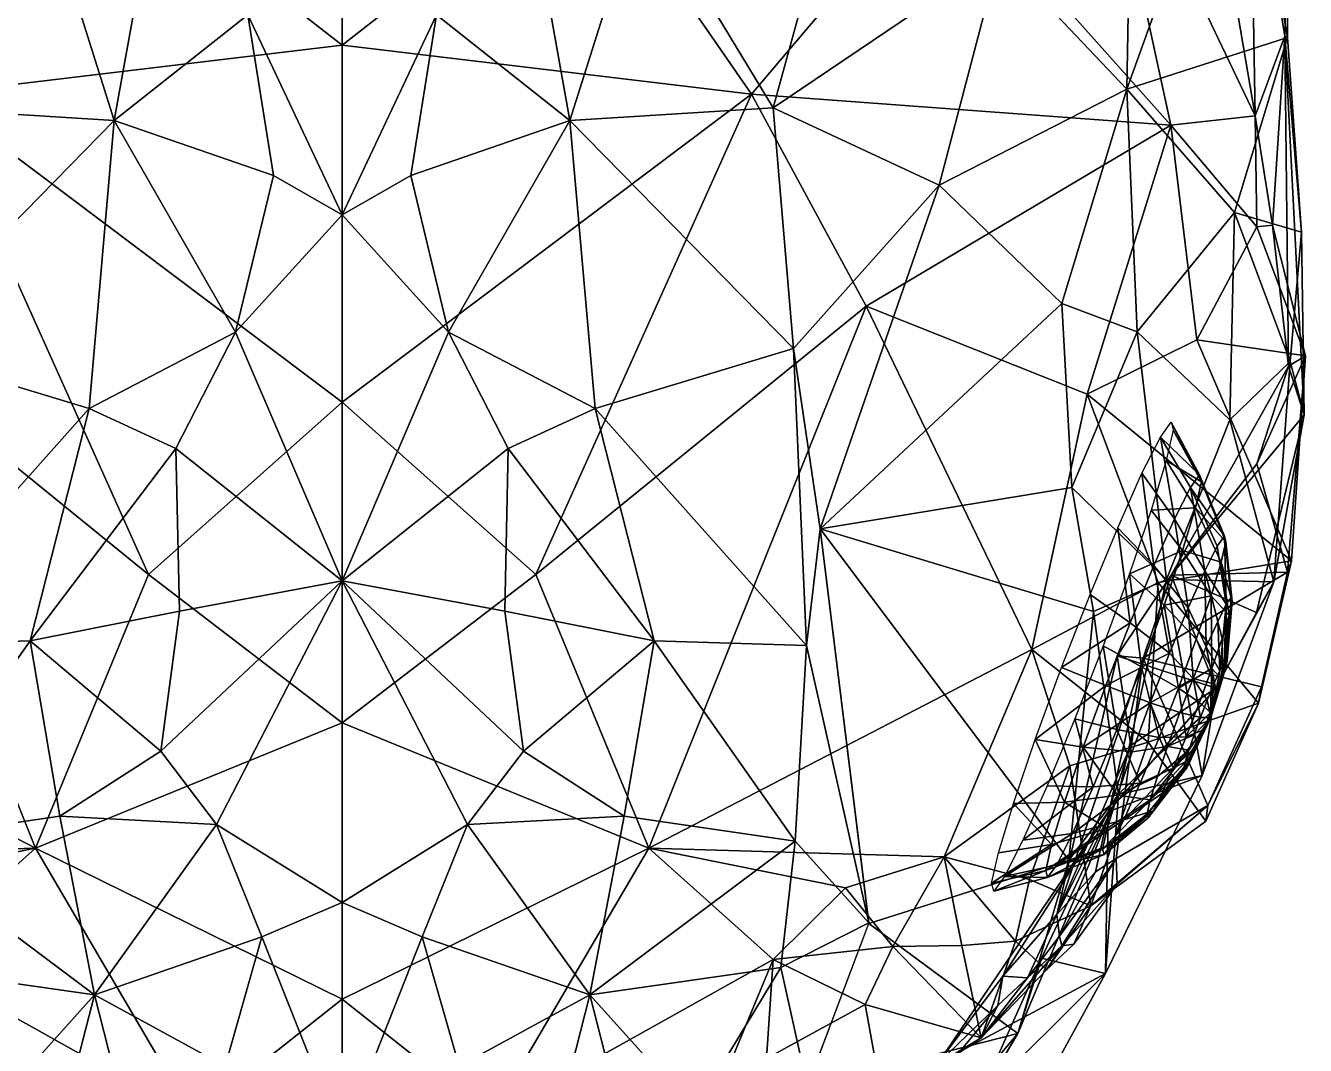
# Model space of a CAD drawing. Extents: x -0.35 to 0.35, y -0.7 to 0.63.
# Drawn here: x -0.0265 to 0.0807, y -0.6509 to -0.5655 of the extents above; entities that cross this region are included whole.
import ezdxf

# ---------------------------------------------------------------- set-up
doc = ezdxf.new("R2010")
doc.units = 0
doc.layers.add('TORTOISE$LWO', color=1, linetype='CONTINUOUS')

msp = doc.modelspace()

# ---------------------------------------------------------------- linework, layer by layer
at = {"layer": 'TORTOISE$LWO'}
for points in [[(-0.02047, -0.55113, 0.51382), (0, -0.56709, 0.52024), (0, -0.52134, 0.51362)], [(0, -0.56709, 0.52024), (0.02047, -0.55113, 0.51382), (0, -0.52134, 0.51362)], [(-0.04545, -0.53847, 0.40121), (-0.02515, -0.5542, 0.38216), (-0.03613, -0.57234, 0.38678)], [(0.02515, -0.5542, 0.38216), (0.04545, -0.53847, 0.40121), (0.03613, -0.57234, 0.38678)], [(0.03613, -0.57234, 0.38678), (0.04545, -0.53847, 0.40121), (0.05511, -0.55953, 0.40198)], [(0.07083, -0.53957, 0.49156), (0.06328, -0.5453, 0.50136), (0.07653, -0.57301, 0.48605)], [(0.07611, -0.5485, 0.47856), (0.07083, -0.53957, 0.49156), (0.07653, -0.57301, 0.48605)], [(0.07925, -0.56646, 0.44633), (0.06577, -0.57079, 0.42173), (0.07531, -0.54431, 0.44249)], [(0.07531, -0.54431, 0.44249), (0.06577, -0.57079, 0.42173), (0.06622, -0.5456, 0.4142)], [(0.07925, -0.56646, 0.44633), (0.07531, -0.54431, 0.44249), (0.0793, -0.55517, 0.45858)], [(0.06947, -0.5738, 0.50515), (0.06328, -0.5453, 0.50136), (0.05032, -0.55232, 0.50879)], [(0.05511, -0.55953, 0.40198), (0.06622, -0.5456, 0.4142), (0.06577, -0.57079, 0.42173)], [(0.06328, -0.5453, 0.50136), (0.06947, -0.5738, 0.50515), (0.07653, -0.57301, 0.48605)], [(0.07903, -0.56634, 0.46797), (0.07611, -0.5485, 0.47856), (0.07653, -0.57301, 0.48605)], [(0.07611, -0.5485, 0.47856), (0.07903, -0.56634, 0.46797), (0.0793, -0.55517, 0.45858)], [(-0.02047, -0.55113, 0.51382), (-0.05032, -0.55232, 0.50879), (-0.03433, -0.57121, 0.51649)], [(0, -0.56709, 0.52024), (-0.02047, -0.55113, 0.51382), (-0.03433, -0.57121, 0.51649)], [(0.02047, -0.55113, 0.51382), (0, -0.56709, 0.52024), (0.03433, -0.57121, 0.51649)], [(0.05032, -0.55232, 0.50879), (0.02047, -0.55113, 0.51382), (0.03433, -0.57121, 0.51649)], [(0, -0.55202, 0.3592), (0, -0.5813, 0.36662), (-0.0079, -0.56456, 0.36437)], [(0, -0.5813, 0.36662), (0, -0.55202, 0.3592), (0.0079, -0.56456, 0.36437)], [(0.03433, -0.57121, 0.51649), (0.06947, -0.5738, 0.50515), (0.05032, -0.55232, 0.50879)], [(-0.0191, -0.5734, 0.37394), (-0.03613, -0.57234, 0.38678), (-0.02515, -0.5542, 0.38216)], [(-0.02515, -0.5542, 0.38216), (-0.01663, -0.55964, 0.36952), (-0.0191, -0.5734, 0.37394)], [(0.01663, -0.55964, 0.36952), (0.02515, -0.5542, 0.38216), (0.0191, -0.5734, 0.37394)], [(0.03613, -0.57234, 0.38678), (0.0191, -0.5734, 0.37394), (0.02515, -0.5542, 0.38216)], [(0.0793, -0.55517, 0.45858), (0.07903, -0.56634, 0.46797), (0.07925, -0.56646, 0.44633)], [(-0.0191, -0.5734, 0.37394), (-0.01663, -0.55964, 0.36952), (-0.0079, -0.56456, 0.36437)], [(0.01663, -0.55964, 0.36952), (0.0191, -0.5734, 0.37394), (0.0079, -0.56456, 0.36437)], [(0.03613, -0.57234, 0.38678), (0.05511, -0.55953, 0.40198), (0.05006, -0.57882, 0.406)], [(0.06577, -0.57079, 0.42173), (0.05006, -0.57882, 0.406), (0.05511, -0.55953, 0.40198)], [(-0.0079, -0.56456, 0.36437), (-0.00576, -0.57801, 0.36749), (-0.0191, -0.5734, 0.37394)], [(-0.00576, -0.57801, 0.36749), (-0.0079, -0.56456, 0.36437), (0, -0.5813, 0.36662)], [(0.0079, -0.56456, 0.36437), (0.00576, -0.57801, 0.36749), (0, -0.5813, 0.36662)], [(0.00576, -0.57801, 0.36749), (0.0079, -0.56456, 0.36437), (0.0191, -0.5734, 0.37394)], [(0.07903, -0.56634, 0.46797), (0.07653, -0.57301, 0.48605), (0.078, -0.58217, 0.48564)], [(0.07903, -0.56634, 0.46797), (0.078, -0.58217, 0.48564), (0.07934, -0.59401, 0.48428)], [(0.07903, -0.56634, 0.46797), (0.08064, -0.59809, 0.46912), (0.08043, -0.58277, 0.45244)], [(0.07903, -0.56634, 0.46797), (0.07934, -0.59401, 0.48428), (0.08064, -0.59809, 0.46912)], [(0.07903, -0.56634, 0.46797), (0.08043, -0.58277, 0.45244), (0.07925, -0.56646, 0.44633)], [(0, -0.59702, 0.52545), (0, -0.56709, 0.52024), (-0.03433, -0.57121, 0.51649)], [(0, -0.56709, 0.52024), (0, -0.59702, 0.52545), (0.03433, -0.57121, 0.51649)], [(0.07925, -0.56646, 0.44633), (0.07482, -0.58113, 0.43726), (0.06577, -0.57079, 0.42173)], [(0.08043, -0.58277, 0.45244), (0.07482, -0.58113, 0.43726), (0.07925, -0.56646, 0.44633)], [(-0.04392, -0.58896, 0.52007), (-0.01623, -0.61146, 0.52438), (-0.03433, -0.57121, 0.51649)], [(-0.01623, -0.61146, 0.52438), (0, -0.59702, 0.52545), (-0.03433, -0.57121, 0.51649)], [(0, -0.59702, 0.52545), (0.01623, -0.61146, 0.52438), (0.03433, -0.57121, 0.51649)], [(0.01623, -0.61146, 0.52438), (0.04392, -0.58896, 0.52007), (0.03433, -0.57121, 0.51649)], [(0.03433, -0.57121, 0.51649), (0.04392, -0.58896, 0.52007), (0.06947, -0.5738, 0.50515)], [(0.06577, -0.57079, 0.42173), (0.06032, -0.58875, 0.41354), (0.05006, -0.57882, 0.406)], [(0.06032, -0.58875, 0.41354), (0.06577, -0.57079, 0.42173), (0.06666, -0.59112, 0.42072)], [(0.06577, -0.57079, 0.42173), (0.07482, -0.58113, 0.43726), (0.06666, -0.59112, 0.42072)], [(-0.03784, -0.59253, 0.38923), (-0.03613, -0.57234, 0.38678), (-0.0191, -0.5734, 0.37394)], [(0.03613, -0.57234, 0.38678), (0.03784, -0.59253, 0.38923), (0.0191, -0.5734, 0.37394)], [(0.03784, -0.59253, 0.38923), (0.03613, -0.57234, 0.38678), (0.05006, -0.57882, 0.406)], [(-0.0191, -0.5734, 0.37394), (-0.0212, -0.59755, 0.37788), (-0.03784, -0.59253, 0.38923)], [(-0.0191, -0.5734, 0.37394), (-0.00893, -0.59115, 0.37218), (-0.0212, -0.59755, 0.37788)], [(-0.00576, -0.57801, 0.36749), (-0.00893, -0.59115, 0.37218), (-0.0191, -0.5734, 0.37394)], [(0.00893, -0.59115, 0.37218), (0.00576, -0.57801, 0.36749), (0.0191, -0.5734, 0.37394)], [(0.00893, -0.59115, 0.37218), (0.0191, -0.5734, 0.37394), (0.0212, -0.59755, 0.37788)], [(0.0212, -0.59755, 0.37788), (0.0191, -0.5734, 0.37394), (0.03784, -0.59253, 0.38923)], [(0.06245, -0.59634, 0.51597), (0.06947, -0.5738, 0.50515), (0.04392, -0.58896, 0.52007)], [(0.06245, -0.59634, 0.51597), (0.07165, -0.59178, 0.51001), (0.06947, -0.5738, 0.50515)], [(0.06947, -0.5738, 0.50515), (0.07667, -0.58232, 0.50195), (0.07653, -0.57301, 0.48605)], [(0.07165, -0.59178, 0.51001), (0.07667, -0.58232, 0.50195), (0.06947, -0.5738, 0.50515)], [(0.07667, -0.58232, 0.50195), (0.078, -0.58217, 0.48564), (0.07653, -0.57301, 0.48605)], [(-0.00576, -0.57801, 0.36749), (0, -0.5813, 0.36662), (-0.00893, -0.59115, 0.37218)], [(0, -0.5813, 0.36662), (0.00576, -0.57801, 0.36749), (0.00893, -0.59115, 0.37218)], [(0.05006, -0.57882, 0.406), (0.04006, -0.60763, 0.40949), (0.03784, -0.59253, 0.38923)], [(0.04006, -0.60763, 0.40949), (0.05006, -0.57882, 0.406), (0.06032, -0.58875, 0.41354)], [(0, -0.612, 0.37597), (-0.00893, -0.59115, 0.37218), (0, -0.5813, 0.36662)], [(0.00893, -0.59115, 0.37218), (0, -0.612, 0.37597), (0, -0.5813, 0.36662)], [(0.07441, -0.59851, 0.43795), (0.06666, -0.59112, 0.42072), (0.07482, -0.58113, 0.43726)], [(0.07946, -0.59362, 0.44955), (0.07441, -0.59851, 0.43795), (0.07482, -0.58113, 0.43726)], [(0.07946, -0.59362, 0.44955), (0.07482, -0.58113, 0.43726), (0.08043, -0.58277, 0.45244)], [(0.07667, -0.58232, 0.50195), (0.07165, -0.59178, 0.51001), (0.08075, -0.59314, 0.49141)], [(0.078, -0.58217, 0.48564), (0.07667, -0.58232, 0.50195), (0.08075, -0.59314, 0.49141)], [(0.08075, -0.59314, 0.49141), (0.07934, -0.59401, 0.48428), (0.078, -0.58217, 0.48564)], [(0.07946, -0.59362, 0.44955), (0.08043, -0.58277, 0.45244), (0.08064, -0.59809, 0.46912)], [(-0.0257, -0.63441, 0.51595), (-0.04392, -0.58896, 0.52007), (-0.05783, -0.61775, 0.51461)], [(-0.01623, -0.61146, 0.52438), (-0.04392, -0.58896, 0.52007), (-0.0257, -0.63441, 0.51595)], [(0.04392, -0.58896, 0.52007), (0.01623, -0.61146, 0.52438), (0.0257, -0.63441, 0.51595)], [(0.04392, -0.58896, 0.52007), (0.0257, -0.63441, 0.51595), (0.05783, -0.61775, 0.51461)], [(0.04006, -0.60763, 0.40949), (0.06032, -0.58875, 0.41354), (0.06117, -0.60416, 0.41652)], [(0.06245, -0.59634, 0.51597), (0.04392, -0.58896, 0.52007), (0.05783, -0.61775, 0.51461)], [(0.06032, -0.58875, 0.41354), (0.06666, -0.59112, 0.42072), (0.06117, -0.60416, 0.41652)], [(0.06666, -0.59112, 0.42072), (0.0691, -0.61188, 0.43532), (0.06117, -0.60416, 0.41652)], [(0.06666, -0.59112, 0.42072), (0.07441, -0.59851, 0.43795), (0.0691, -0.61188, 0.43532)], [(-0.01393, -0.60091, 0.37557), (-0.0212, -0.59755, 0.37788), (-0.00893, -0.59115, 0.37218)], [(-0.01393, -0.60091, 0.37557), (-0.00893, -0.59115, 0.37218), (0, -0.612, 0.37597)], [(0.00893, -0.59115, 0.37218), (0.01393, -0.60091, 0.37557), (0, -0.612, 0.37597)], [(0.0212, -0.59755, 0.37788), (0.01393, -0.60091, 0.37557), (0.00893, -0.59115, 0.37218)], [(0.07958, -0.61033, 0.5005), (0.07165, -0.59178, 0.51001), (0.06245, -0.59634, 0.51597)], [(0.07165, -0.59178, 0.51001), (0.07958, -0.61033, 0.5005), (0.08075, -0.59314, 0.49141)], [(-0.03892, -0.61741, 0.39632), (-0.03784, -0.59253, 0.38923), (-0.0212, -0.59755, 0.37788)], [(0.03784, -0.59253, 0.38923), (0.03892, -0.61741, 0.39632), (0.0212, -0.59755, 0.37788)], [(0.03892, -0.61741, 0.39632), (0.03784, -0.59253, 0.38923), (0.04006, -0.60763, 0.40949)], [(0.07934, -0.59401, 0.48428), (0.08075, -0.59314, 0.49141), (0.07669, -0.60218, 0.49194)], [(0.07669, -0.60218, 0.49194), (0.08075, -0.59314, 0.49141), (0.07924, -0.61127, 0.49791)], [(0.07924, -0.61127, 0.49791), (0.08075, -0.59314, 0.49141), (0.07958, -0.61033, 0.5005)], [(0.07934, -0.59401, 0.48428), (0.07669, -0.60218, 0.49194), (0.06951, -0.61153, 0.48548)], [(0.08064, -0.59809, 0.46912), (0.07934, -0.59401, 0.48428), (0.06951, -0.61153, 0.48548)], [(0.07811, -0.61209, 0.45846), (0.07441, -0.59851, 0.43795), (0.07946, -0.59362, 0.44955)], [(0.07811, -0.61209, 0.45846), (0.07946, -0.59362, 0.44955), (0.08064, -0.59809, 0.46912)], [(0.06245, -0.59634, 0.51597), (0.05783, -0.61775, 0.51461), (0.06841, -0.61213, 0.51207)], [(0.07958, -0.61033, 0.5005), (0.06245, -0.59634, 0.51597), (0.06841, -0.61213, 0.51207)], [(-0.03892, -0.61741, 0.39632), (-0.0212, -0.59755, 0.37788), (-0.02615, -0.61702, 0.3847)], [(-0.0212, -0.59755, 0.37788), (-0.01393, -0.60091, 0.37557), (-0.02615, -0.61702, 0.3847)], [(-0.01623, -0.61146, 0.52438), (0, -0.62391, 0.52347), (0, -0.59702, 0.52545)], [(0, -0.62391, 0.52347), (0.01623, -0.61146, 0.52438), (0, -0.59702, 0.52545)], [(0.01393, -0.60091, 0.37557), (0.0212, -0.59755, 0.37788), (0.02615, -0.61702, 0.3847)], [(0.0212, -0.59755, 0.37788), (0.03892, -0.61741, 0.39632), (0.02615, -0.61702, 0.3847)], [(0.07811, -0.61209, 0.45846), (0.0691, -0.61188, 0.43532), (0.07441, -0.59851, 0.43795)], [(0.07666, -0.61464, 0.47094), (0.08064, -0.59809, 0.46912), (0.06951, -0.61153, 0.48548)], [(0.07811, -0.61209, 0.45846), (0.08064, -0.59809, 0.46912), (0.07666, -0.61464, 0.47094)], [(0.06949, -0.59869, 0.48482), (0.07188, -0.60312, 0.48477), (0.06859, -0.59994, 0.47832)], [(0.07203, -0.6037, 0.49048), (0.06966, -0.59937, 0.49148), (0.06909, -0.60191, 0.49763)], [(0.07203, -0.6037, 0.49048), (0.07188, -0.60312, 0.48477), (0.06949, -0.59869, 0.48482)], [(0.06966, -0.59937, 0.49148), (0.07203, -0.6037, 0.49048), (0.06949, -0.59869, 0.48482)], [(0.06979, -0.6068, 0.4743), (0.06705, -0.60298, 0.47262), (0.06859, -0.59994, 0.47832)], [(0.07188, -0.60312, 0.48477), (0.07111, -0.60418, 0.47919), (0.06859, -0.59994, 0.47832)], [(0.06859, -0.59994, 0.47832), (0.07111, -0.60418, 0.47919), (0.06979, -0.6068, 0.4743)], [(-0.01393, -0.60091, 0.37557), (-0.01364, -0.61453, 0.37887), (-0.02615, -0.61702, 0.3847)], [(-0.01364, -0.61453, 0.37887), (-0.01393, -0.60091, 0.37557), (0, -0.612, 0.37597)], [(0.01393, -0.60091, 0.37557), (0.01364, -0.61453, 0.37887), (0, -0.612, 0.37597)], [(0.01364, -0.61453, 0.37887), (0.01393, -0.60091, 0.37557), (0.02615, -0.61702, 0.3847)], [(0.07154, -0.60588, 0.49577), (0.06909, -0.60191, 0.49763), (0.06783, -0.60606, 0.5027)], [(0.06909, -0.60191, 0.49763), (0.07154, -0.60588, 0.49577), (0.07203, -0.6037, 0.49048)], [(0.06951, -0.61153, 0.48548), (0.07669, -0.60218, 0.49194), (0.07924, -0.61127, 0.49791)], [(0.06805, -0.61071, 0.47056), (0.06502, -0.60754, 0.46826), (0.06705, -0.60298, 0.47262)], [(0.06705, -0.60298, 0.47262), (0.06979, -0.6068, 0.4743), (0.06805, -0.61071, 0.47056)], [(0.07188, -0.60312, 0.48477), (0.07396, -0.60826, 0.48478), (0.07111, -0.60418, 0.47919)], [(0.07408, -0.60872, 0.4893), (0.07203, -0.6037, 0.49048), (0.07154, -0.60588, 0.49577)], [(0.07408, -0.60872, 0.4893), (0.07396, -0.60826, 0.48478), (0.07188, -0.60312, 0.48477)], [(0.07203, -0.6037, 0.49048), (0.07408, -0.60872, 0.4893), (0.07188, -0.60312, 0.48477)], [(0.06117, -0.60416, 0.41652), (0.06298, -0.61457, 0.41961), (0.04006, -0.60763, 0.40949)], [(0.06117, -0.60416, 0.41652), (0.0691, -0.61188, 0.43532), (0.06298, -0.61457, 0.41961)], [(0.07231, -0.61117, 0.4765), (0.06979, -0.6068, 0.4743), (0.07111, -0.60418, 0.47919)], [(0.07396, -0.60826, 0.48478), (0.07335, -0.6091, 0.48037), (0.07111, -0.60418, 0.47919)], [(0.07111, -0.60418, 0.47919), (0.07335, -0.6091, 0.48037), (0.07231, -0.61117, 0.4765)], [(0.07046, -0.60944, 0.50011), (0.06783, -0.60606, 0.5027), (0.06601, -0.61141, 0.50616)], [(0.06783, -0.60606, 0.5027), (0.07046, -0.60944, 0.50011), (0.07154, -0.60588, 0.49577)], [(0.07369, -0.61044, 0.49348), (0.07154, -0.60588, 0.49577), (0.07046, -0.60944, 0.50011)], [(0.07154, -0.60588, 0.49577), (0.07369, -0.61044, 0.49348), (0.07408, -0.60872, 0.4893)], [(0.07093, -0.61426, 0.47354), (0.06805, -0.61071, 0.47056), (0.06979, -0.6068, 0.4743)], [(0.06979, -0.6068, 0.4743), (0.07231, -0.61117, 0.4765), (0.07093, -0.61426, 0.47354)], [(0.04414, -0.64067, 0.41689), (0.03892, -0.61741, 0.39632), (0.04006, -0.60763, 0.40949)], [(0.04414, -0.64073, 0.41508), (0.04006, -0.60763, 0.40949), (0.06092, -0.63542, 0.42195)], [(0.04006, -0.60763, 0.40949), (0.06298, -0.61457, 0.41961), (0.06092, -0.63542, 0.42195)], [(0.06606, -0.61552, 0.46835), (0.0627, -0.61315, 0.46568), (0.06502, -0.60754, 0.46826)], [(0.06502, -0.60754, 0.46826), (0.06805, -0.61071, 0.47056), (0.06606, -0.61552, 0.46835)], [(0.07412, -0.61396, 0.48189), (0.07335, -0.6091, 0.48037), (0.07396, -0.60826, 0.48478)], [(0.07396, -0.60826, 0.48478), (0.07454, -0.61338, 0.48494), (0.07412, -0.61396, 0.48189)], [(0.07462, -0.6137, 0.48807), (0.07454, -0.61338, 0.48494), (0.07396, -0.60826, 0.48478)], [(0.07408, -0.60872, 0.4893), (0.07462, -0.6137, 0.48807), (0.07396, -0.60826, 0.48478)], [(0.07335, -0.6091, 0.48037), (0.07412, -0.61396, 0.48189), (0.07231, -0.61117, 0.4765)], [(0.07462, -0.6137, 0.48807), (0.07408, -0.60872, 0.4893), (0.07369, -0.61044, 0.49348)], [(0.06601, -0.61141, 0.50616), (0.0689, -0.61403, 0.50308), (0.07046, -0.60944, 0.50011)], [(0.06841, -0.61213, 0.51207), (0.07682, -0.62224, 0.50039), (0.07958, -0.61033, 0.5005)], [(0.0689, -0.61403, 0.50308), (0.07284, -0.61326, 0.49691), (0.07046, -0.60944, 0.50011)], [(0.07046, -0.60944, 0.50011), (0.07284, -0.61326, 0.49691), (0.07369, -0.61044, 0.49348)], [(0.07436, -0.61489, 0.49096), (0.07369, -0.61044, 0.49348), (0.07284, -0.61326, 0.49691)], [(0.07369, -0.61044, 0.49348), (0.07436, -0.61489, 0.49096), (0.07462, -0.6137, 0.48807)], [(0.07682, -0.62224, 0.50039), (0.07708, -0.62088, 0.49722), (0.07958, -0.61033, 0.5005)], [(0.07708, -0.62088, 0.49722), (0.07924, -0.61127, 0.49791), (0.07958, -0.61033, 0.5005)], [(-0.01623, -0.61146, 0.52438), (-0.0257, -0.63441, 0.51595), (0, -0.62391, 0.52347)], [(0.0257, -0.63441, 0.51595), (0.01623, -0.61146, 0.52438), (0, -0.62391, 0.52347)], [(0.06379, -0.61744, 0.5077), (0.067, -0.61921, 0.5044), (0.06601, -0.61141, 0.50616)], [(0.067, -0.61921, 0.5044), (0.0689, -0.61403, 0.50308), (0.06601, -0.61141, 0.50616)], [(0.06935, -0.61807, 0.47179), (0.06606, -0.61552, 0.46835), (0.06805, -0.61071, 0.47056)], [(0.06715, -0.61847, 0.48772), (0.06951, -0.61153, 0.48548), (0.07924, -0.61127, 0.49791)], [(0.06715, -0.61847, 0.48772), (0.07924, -0.61127, 0.49791), (0.07708, -0.62088, 0.49722)], [(0.06805, -0.61071, 0.47056), (0.07093, -0.61426, 0.47354), (0.06935, -0.61807, 0.47179)], [(0.07244, -0.61753, 0.47716), (0.07093, -0.61426, 0.47354), (0.07231, -0.61117, 0.4765)], [(0.07231, -0.61117, 0.4765), (0.0734, -0.6154, 0.47921), (0.07244, -0.61753, 0.47716)], [(0.07412, -0.61396, 0.48189), (0.0734, -0.6154, 0.47921), (0.07231, -0.61117, 0.4765)], [(-0.01052, -0.63243, 0.3839), (-0.0152, -0.62626, 0.38246), (0, -0.612, 0.37597)], [(-0.0152, -0.62626, 0.38246), (-0.01364, -0.61453, 0.37887), (0, -0.612, 0.37597)], [(0, -0.612, 0.37597), (0, -0.63897, 0.38489), (-0.01052, -0.63243, 0.3839)], [(0, -0.63897, 0.38489), (0, -0.612, 0.37597), (0.01052, -0.63243, 0.3839)], [(0.0152, -0.62626, 0.38246), (0.01052, -0.63243, 0.3839), (0, -0.612, 0.37597)], [(0.01364, -0.61453, 0.37887), (0.0152, -0.62626, 0.38246), (0, -0.612, 0.37597)], [(0.06841, -0.61213, 0.51207), (0.05783, -0.61775, 0.51461), (0.06758, -0.62552, 0.50796)], [(0.0691, -0.61188, 0.43532), (0.06507, -0.62991, 0.43908), (0.06298, -0.61457, 0.41961)], [(0.07325, -0.62098, 0.47298), (0.06951, -0.61153, 0.48548), (0.06497, -0.61828, 0.48104)], [(0.06497, -0.61828, 0.48104), (0.06951, -0.61153, 0.48548), (0.06715, -0.61847, 0.48772)], [(0.0721, -0.62832, 0.46338), (0.06507, -0.62991, 0.43908), (0.0691, -0.61188, 0.43532)], [(0.06841, -0.61213, 0.51207), (0.06758, -0.62552, 0.50796), (0.07682, -0.62224, 0.50039)], [(0.07811, -0.61209, 0.45846), (0.0721, -0.62832, 0.46338), (0.0691, -0.61188, 0.43532)], [(0.07325, -0.62098, 0.47298), (0.07666, -0.61464, 0.47094), (0.06951, -0.61153, 0.48548)], [(0.07811, -0.61209, 0.45846), (0.07325, -0.62098, 0.47298), (0.0721, -0.62832, 0.46338)], [(0.07325, -0.62098, 0.47298), (0.07811, -0.61209, 0.45846), (0.07666, -0.61464, 0.47094)], [(0.0627, -0.61315, 0.46568), (0.06606, -0.61552, 0.46835), (0.06031, -0.61927, 0.46514)], [(0.0689, -0.61403, 0.50308), (0.0716, -0.61689, 0.49927), (0.07284, -0.61326, 0.49691)], [(0.0716, -0.61689, 0.49927), (0.07291, -0.61935, 0.49496), (0.07284, -0.61326, 0.49691)], [(0.07284, -0.61326, 0.49691), (0.07376, -0.61684, 0.49334), (0.07436, -0.61489, 0.49096)], [(0.07291, -0.61935, 0.49496), (0.07376, -0.61684, 0.49334), (0.07284, -0.61326, 0.49691)], [(0.07454, -0.61338, 0.48494), (0.07415, -0.61852, 0.4852), (0.07412, -0.61396, 0.48189)], [(0.07415, -0.61852, 0.4852), (0.07454, -0.61338, 0.48494), (0.07462, -0.6137, 0.48807)], [(-0.01364, -0.61453, 0.37887), (-0.0152, -0.62626, 0.38246), (-0.02615, -0.61702, 0.3847)], [(0.0152, -0.62626, 0.38246), (0.01364, -0.61453, 0.37887), (0.02615, -0.61702, 0.3847)], [(0.06298, -0.61457, 0.41961), (0.06507, -0.62991, 0.43908), (0.06092, -0.63542, 0.42195)], [(0.067, -0.61921, 0.5044), (0.0701, -0.62099, 0.50031), (0.0689, -0.61403, 0.50308)], [(0.0701, -0.62099, 0.50031), (0.0716, -0.61689, 0.49927), (0.0689, -0.61403, 0.50308)], [(0.07135, -0.62017, 0.47595), (0.06935, -0.61807, 0.47179), (0.07093, -0.61426, 0.47354)], [(0.07093, -0.61426, 0.47354), (0.07244, -0.61753, 0.47716), (0.07135, -0.62017, 0.47595)], [(0.07357, -0.61955, 0.48227), (0.0734, -0.6154, 0.47921), (0.07412, -0.61396, 0.48189)], [(0.07412, -0.61396, 0.48189), (0.07394, -0.61882, 0.48364), (0.07357, -0.61955, 0.48227)], [(0.07415, -0.61852, 0.4852), (0.07394, -0.61882, 0.48364), (0.07412, -0.61396, 0.48189)], [(0.07406, -0.61929, 0.48828), (0.0742, -0.61868, 0.4868), (0.07462, -0.6137, 0.48807)], [(0.07436, -0.61489, 0.49096), (0.07406, -0.61929, 0.48828), (0.07462, -0.6137, 0.48807)], [(0.07462, -0.6137, 0.48807), (0.0742, -0.61868, 0.4868), (0.07415, -0.61852, 0.4852)], [(0.06606, -0.61552, 0.46835), (0.06401, -0.62077, 0.46788), (0.06031, -0.61927, 0.46514)], [(0.06606, -0.61552, 0.46835), (0.06935, -0.61807, 0.47179), (0.06401, -0.62077, 0.46788)], [(0.0734, -0.6154, 0.47921), (0.07357, -0.61955, 0.48227), (0.07244, -0.61753, 0.47716)], [(0.07376, -0.62029, 0.48949), (0.07406, -0.61929, 0.48828), (0.07436, -0.61489, 0.49096)], [(0.07376, -0.61684, 0.49334), (0.07376, -0.62029, 0.48949), (0.07436, -0.61489, 0.49096)], [(0.07376, -0.62029, 0.48949), (0.07376, -0.61684, 0.49334), (0.07291, -0.61935, 0.49496)], [(-0.05047, -0.63512, 0.50663), (-0.0257, -0.63441, 0.51595), (-0.05783, -0.61775, 0.51461)], [(-0.03798, -0.63381, 0.3972), (-0.03892, -0.61741, 0.39632), (-0.02615, -0.61702, 0.3847)], [(-0.02365, -0.63172, 0.38753), (-0.03798, -0.63381, 0.3972), (-0.02615, -0.61702, 0.3847)], [(-0.0152, -0.62626, 0.38246), (-0.02365, -0.63172, 0.38753), (-0.02615, -0.61702, 0.3847)], [(0.02365, -0.63172, 0.38753), (0.0152, -0.62626, 0.38246), (0.02615, -0.61702, 0.3847)], [(0.03798, -0.63381, 0.3972), (0.02365, -0.63172, 0.38753), (0.02615, -0.61702, 0.3847)], [(0.0257, -0.63441, 0.51595), (0.05047, -0.63512, 0.50663), (0.05783, -0.61775, 0.51461)], [(0.03892, -0.61741, 0.39632), (0.03798, -0.63381, 0.3972), (0.02615, -0.61702, 0.3847)], [(0.03798, -0.63381, 0.3972), (0.03892, -0.61741, 0.39632), (0.04414, -0.64067, 0.41689)], [(0.06099, -0.6275, 0.51004), (0.05783, -0.61775, 0.51461), (0.05047, -0.63512, 0.50663)], [(0.05783, -0.61775, 0.51461), (0.06099, -0.6275, 0.51004), (0.06758, -0.62552, 0.50796)], [(0.06141, -0.62356, 0.50715), (0.06495, -0.62446, 0.50393), (0.06379, -0.61744, 0.5077)], [(0.06495, -0.62446, 0.50393), (0.067, -0.61921, 0.5044), (0.06379, -0.61744, 0.5077)], [(0.07291, -0.61935, 0.49496), (0.0716, -0.61689, 0.49927), (0.0701, -0.62099, 0.50031)], [(0.07244, -0.61753, 0.47716), (0.07308, -0.62064, 0.48123), (0.07135, -0.62017, 0.47595)], [(0.07357, -0.61955, 0.48227), (0.07308, -0.62064, 0.48123), (0.07244, -0.61753, 0.47716)], [(0.06611, -0.62579, 0.47759), (0.06497, -0.61828, 0.48104), (0.05992, -0.63996, 0.48587)], [(0.06497, -0.61828, 0.48104), (0.06715, -0.61847, 0.48772), (0.05992, -0.63996, 0.48587)], [(0.06315, -0.63639, 0.48829), (0.05992, -0.63996, 0.48587), (0.06715, -0.61847, 0.48772)], [(0.06715, -0.61847, 0.48772), (0.06489, -0.63527, 0.49068), (0.06315, -0.63639, 0.48829)], [(0.06935, -0.61807, 0.47179), (0.06774, -0.62223, 0.47142), (0.06401, -0.62077, 0.46788)], [(0.07257, -0.63083, 0.49652), (0.06489, -0.63527, 0.49068), (0.06715, -0.61847, 0.48772)], [(0.06497, -0.61828, 0.48104), (0.06611, -0.62579, 0.47759), (0.07325, -0.62098, 0.47298)], [(0.07257, -0.63083, 0.49652), (0.06715, -0.61847, 0.48772), (0.07708, -0.62088, 0.49722)], [(0.06935, -0.61807, 0.47179), (0.07135, -0.62017, 0.47595), (0.06774, -0.62223, 0.47142)], [(0.07394, -0.61882, 0.48364), (0.07415, -0.61852, 0.4852), (0.07281, -0.62345, 0.48555)], [(0.07415, -0.61852, 0.4852), (0.0742, -0.61868, 0.4868), (0.07281, -0.62345, 0.48555)], [(0.0742, -0.61868, 0.4868), (0.07406, -0.61929, 0.48828), (0.07281, -0.62345, 0.48555)], [(0.07357, -0.61955, 0.48227), (0.07394, -0.61882, 0.48364), (0.07281, -0.62345, 0.48555)], [(0.0581, -0.6253, 0.46667), (0.06031, -0.61927, 0.46514), (0.06401, -0.62077, 0.46788)], [(0.06495, -0.62446, 0.50393), (0.06848, -0.62514, 0.49994), (0.067, -0.61921, 0.5044)], [(0.06848, -0.62514, 0.49994), (0.0701, -0.62099, 0.50031), (0.067, -0.61921, 0.5044)], [(0.0701, -0.62099, 0.50031), (0.07187, -0.62219, 0.49569), (0.07291, -0.61935, 0.49496)], [(0.07187, -0.62219, 0.49569), (0.07279, -0.62302, 0.49069), (0.07291, -0.61935, 0.49496)], [(0.07279, -0.62302, 0.49069), (0.07332, -0.62157, 0.49033), (0.07291, -0.61935, 0.49496)], [(0.07406, -0.61929, 0.48828), (0.07376, -0.62029, 0.48949), (0.07281, -0.62345, 0.48555)], [(0.07308, -0.62064, 0.48123), (0.07357, -0.61955, 0.48227), (0.07281, -0.62345, 0.48555)], [(0.07291, -0.61935, 0.49496), (0.07332, -0.62157, 0.49033), (0.07376, -0.62029, 0.48949)], [(0.06401, -0.62077, 0.46788), (0.06211, -0.62595, 0.46919), (0.0581, -0.6253, 0.46667)], [(0.06401, -0.62077, 0.46788), (0.06774, -0.62223, 0.47142), (0.06211, -0.62595, 0.46919)], [(0.07325, -0.62098, 0.47298), (0.06611, -0.62579, 0.47759), (0.06421, -0.63135, 0.47656)], [(0.07325, -0.62098, 0.47298), (0.06421, -0.63135, 0.47656), (0.0721, -0.62832, 0.46338)], [(0.07135, -0.62017, 0.47595), (0.07023, -0.62304, 0.4757), (0.06774, -0.62223, 0.47142)], [(0.06848, -0.62514, 0.49994), (0.07075, -0.62506, 0.49543), (0.0701, -0.62099, 0.50031)], [(0.07075, -0.62506, 0.49543), (0.07187, -0.62219, 0.49569), (0.0701, -0.62099, 0.50031)], [(0.07195, -0.62346, 0.48047), (0.07023, -0.62304, 0.4757), (0.07135, -0.62017, 0.47595)], [(0.07135, -0.62017, 0.47595), (0.07252, -0.62199, 0.48061), (0.07195, -0.62346, 0.48047)], [(0.07308, -0.62064, 0.48123), (0.07252, -0.62199, 0.48061), (0.07135, -0.62017, 0.47595)], [(0.07252, -0.62199, 0.48061), (0.07308, -0.62064, 0.48123), (0.07281, -0.62345, 0.48555)], [(0.07708, -0.62088, 0.49722), (0.07682, -0.62224, 0.50039), (0.07257, -0.63083, 0.49652)], [(0.07376, -0.62029, 0.48949), (0.07332, -0.62157, 0.49033), (0.07281, -0.62345, 0.48555)], [(0.06774, -0.62223, 0.47142), (0.06623, -0.62632, 0.47246), (0.06211, -0.62595, 0.46919)], [(0.06919, -0.62588, 0.47642), (0.06623, -0.62632, 0.47246), (0.06774, -0.62223, 0.47142)], [(0.06758, -0.62552, 0.50796), (0.0724, -0.63213, 0.49936), (0.07682, -0.62224, 0.50039)], [(0.06774, -0.62223, 0.47142), (0.07023, -0.62304, 0.4757), (0.06919, -0.62588, 0.47642)], [(0.07279, -0.62302, 0.49069), (0.07187, -0.62219, 0.49569), (0.07075, -0.62506, 0.49543)], [(0.07195, -0.62346, 0.48047), (0.07252, -0.62199, 0.48061), (0.07281, -0.62345, 0.48555)], [(0.07257, -0.63083, 0.49652), (0.07682, -0.62224, 0.50039), (0.0724, -0.63213, 0.49936)], [(0.07332, -0.62157, 0.49033), (0.07279, -0.62302, 0.49069), (0.07281, -0.62345, 0.48555)], [(0.06919, -0.62588, 0.47642), (0.07023, -0.62304, 0.4757), (0.07195, -0.62346, 0.48047)], [(0.07075, -0.62506, 0.49543), (0.07221, -0.62449, 0.49056), (0.07279, -0.62302, 0.49069)], [(0.07279, -0.62302, 0.49069), (0.07221, -0.62449, 0.49056), (0.07281, -0.62345, 0.48555)], [(-0.0257, -0.63441, 0.51595), (0, -0.64706, 0.51654), (0, -0.62391, 0.52347)], [(0, -0.64706, 0.51654), (0.0257, -0.63441, 0.51595), (0, -0.62391, 0.52347)], [(0.05909, -0.62918, 0.50457), (0.06296, -0.62927, 0.50172), (0.06141, -0.62356, 0.50715)], [(0.06296, -0.62927, 0.50172), (0.06495, -0.62446, 0.50393), (0.06141, -0.62356, 0.50715)], [(0.07195, -0.62346, 0.48047), (0.07142, -0.62491, 0.48084), (0.06919, -0.62588, 0.47642)], [(0.07058, -0.62796, 0.48597), (0.07054, -0.6278, 0.48437), (0.07281, -0.62345, 0.48555)], [(0.07054, -0.6278, 0.48437), (0.07068, -0.62719, 0.48289), (0.07281, -0.62345, 0.48555)], [(0.0708, -0.62766, 0.48753), (0.07058, -0.62796, 0.48597), (0.07281, -0.62345, 0.48555)], [(0.07068, -0.62719, 0.48289), (0.07098, -0.62619, 0.48168), (0.07281, -0.62345, 0.48555)], [(0.07117, -0.62693, 0.4889), (0.0708, -0.62766, 0.48753), (0.07281, -0.62345, 0.48555)], [(0.07098, -0.62619, 0.48168), (0.07142, -0.62491, 0.48084), (0.07281, -0.62345, 0.48555)], [(0.07166, -0.62584, 0.48994), (0.07117, -0.62693, 0.4889), (0.07281, -0.62345, 0.48555)], [(0.07142, -0.62491, 0.48084), (0.07195, -0.62346, 0.48047), (0.07281, -0.62345, 0.48555)], [(0.07221, -0.62449, 0.49056), (0.07166, -0.62584, 0.48994), (0.07281, -0.62345, 0.48555)], [(0.06055, -0.63054, 0.47217), (0.05628, -0.63065, 0.47014), (0.0581, -0.6253, 0.46667)], [(0.0581, -0.6253, 0.46667), (0.06211, -0.62595, 0.46919), (0.06055, -0.63054, 0.47217)], [(0.06296, -0.62927, 0.50172), (0.06691, -0.62895, 0.49818), (0.06495, -0.62446, 0.50393)], [(0.06691, -0.62895, 0.49818), (0.06848, -0.62514, 0.49994), (0.06495, -0.62446, 0.50393)], [(0.06691, -0.62895, 0.49818), (0.06966, -0.6277, 0.49422), (0.06848, -0.62514, 0.49994)], [(0.06966, -0.6277, 0.49422), (0.07075, -0.62506, 0.49543), (0.06848, -0.62514, 0.49994)], [(0.06919, -0.62588, 0.47642), (0.07142, -0.62491, 0.48084), (0.07098, -0.62619, 0.48168)], [(0.07221, -0.62449, 0.49056), (0.07075, -0.62506, 0.49543), (0.06966, -0.6277, 0.49422)], [(0.06966, -0.6277, 0.49422), (0.07166, -0.62584, 0.48994), (0.07221, -0.62449, 0.49056)], [(-0.0152, -0.62626, 0.38246), (-0.01052, -0.63243, 0.3839), (-0.02365, -0.63172, 0.38753)], [(0.01052, -0.63243, 0.3839), (0.0152, -0.62626, 0.38246), (0.02365, -0.63172, 0.38753)], [(0.06421, -0.63135, 0.47656), (0.06611, -0.62579, 0.47759), (0.05992, -0.63996, 0.48587)], [(0.065, -0.62995, 0.47481), (0.06055, -0.63054, 0.47217), (0.06211, -0.62595, 0.46919)], [(0.06275, -0.63923, 0.49704), (0.06758, -0.62552, 0.50796), (0.06099, -0.6275, 0.51004)], [(0.06211, -0.62595, 0.46919), (0.06623, -0.62632, 0.47246), (0.065, -0.62995, 0.47481)], [(0.06275, -0.63923, 0.49704), (0.0724, -0.63213, 0.49936), (0.06758, -0.62552, 0.50796)], [(0.06919, -0.62588, 0.47642), (0.06834, -0.62839, 0.47804), (0.065, -0.62995, 0.47481)], [(0.06623, -0.62632, 0.47246), (0.06919, -0.62588, 0.47642), (0.065, -0.62995, 0.47481)], [(0.07098, -0.62619, 0.48168), (0.07068, -0.62719, 0.48289), (0.06774, -0.63034, 0.48042)], [(0.06834, -0.62839, 0.47804), (0.07098, -0.62619, 0.48168), (0.06774, -0.63034, 0.48042)], [(0.07098, -0.62619, 0.48168), (0.06834, -0.62839, 0.47804), (0.06919, -0.62588, 0.47642)], [(0.07117, -0.62693, 0.4889), (0.07166, -0.62584, 0.48994), (0.06966, -0.6277, 0.49422)], [(0.06099, -0.6275, 0.51004), (0.05047, -0.63512, 0.50663), (0.05762, -0.63704, 0.50226)], [(0.05762, -0.63704, 0.50226), (0.06275, -0.63923, 0.49704), (0.06099, -0.6275, 0.51004)], [(0.06774, -0.63034, 0.48042), (0.07068, -0.62719, 0.48289), (0.07054, -0.6278, 0.48437)], [(0.07117, -0.62693, 0.4889), (0.06871, -0.62983, 0.49217), (0.06798, -0.63127, 0.48949)], [(0.06798, -0.63127, 0.48949), (0.0708, -0.62766, 0.48753), (0.07117, -0.62693, 0.4889)], [(0.06871, -0.62983, 0.49217), (0.07117, -0.62693, 0.4889), (0.06966, -0.6277, 0.49422)], [(0.0721, -0.62832, 0.46338), (0.064, -0.64491, 0.46353), (0.06507, -0.62991, 0.43908)], [(0.06421, -0.63135, 0.47656), (0.064, -0.64491, 0.46353), (0.0721, -0.62832, 0.46338)], [(0.065, -0.62995, 0.47481), (0.06834, -0.62839, 0.47804), (0.06774, -0.63034, 0.48042)], [(0.06966, -0.6277, 0.49422), (0.06691, -0.62895, 0.49818), (0.06553, -0.63204, 0.49523)], [(0.06553, -0.63204, 0.49523), (0.06871, -0.62983, 0.49217), (0.06966, -0.6277, 0.49422)], [(0.06748, -0.63153, 0.48331), (0.07054, -0.6278, 0.48437), (0.07058, -0.62796, 0.48597)], [(0.07054, -0.6278, 0.48437), (0.06748, -0.63153, 0.48331), (0.06774, -0.63034, 0.48042)], [(0.07058, -0.62796, 0.48597), (0.06756, -0.63185, 0.48644), (0.06748, -0.63153, 0.48331)], [(0.06756, -0.63185, 0.48644), (0.07058, -0.62796, 0.48597), (0.06798, -0.63127, 0.48949)], [(0.07058, -0.62796, 0.48597), (0.0708, -0.62766, 0.48753), (0.06798, -0.63127, 0.48949)], [(0.06296, -0.62927, 0.50172), (0.05909, -0.62918, 0.50457), (0.05706, -0.63373, 0.50022)], [(0.05706, -0.63373, 0.50022), (0.06122, -0.63318, 0.49798), (0.06296, -0.62927, 0.50172)], [(0.06691, -0.62895, 0.49818), (0.06296, -0.62927, 0.50172), (0.06122, -0.63318, 0.49798)], [(0.06122, -0.63318, 0.49798), (0.06553, -0.63204, 0.49523), (0.06691, -0.62895, 0.49818)], [(0.05947, -0.6341, 0.47651), (0.05502, -0.6348, 0.4752), (0.05628, -0.63065, 0.47014)], [(0.05628, -0.63065, 0.47014), (0.06055, -0.63054, 0.47217), (0.05947, -0.6341, 0.47651)], [(0.05663, -0.64993, 0.42462), (0.06092, -0.63542, 0.42195), (0.06507, -0.62991, 0.43908)], [(0.06507, -0.62991, 0.43908), (0.05863, -0.64362, 0.44206), (0.05663, -0.64993, 0.42462)], [(0.05863, -0.64362, 0.44206), (0.06507, -0.62991, 0.43908), (0.064, -0.64491, 0.46353)], [(0.06414, -0.63277, 0.47825), (0.05947, -0.6341, 0.47651), (0.06055, -0.63054, 0.47217)], [(0.06055, -0.63054, 0.47217), (0.065, -0.62995, 0.47481), (0.06414, -0.63277, 0.47825)], [(0.06774, -0.63034, 0.48042), (0.06748, -0.63153, 0.48331), (0.06375, -0.63449, 0.48243)], [(0.06414, -0.63277, 0.47825), (0.06774, -0.63034, 0.48042), (0.06375, -0.63449, 0.48243)], [(0.06774, -0.63034, 0.48042), (0.06414, -0.63277, 0.47825), (0.065, -0.62995, 0.47481)], [(0.06798, -0.63127, 0.48949), (0.06871, -0.62983, 0.49217), (0.06553, -0.63204, 0.49523)], [(-0.03798, -0.63381, 0.3972), (-0.02365, -0.63172, 0.38753), (-0.02077, -0.6467, 0.39272)], [(-0.02077, -0.6467, 0.39272), (-0.02365, -0.63172, 0.38753), (-0.01052, -0.63243, 0.3839)], [(0.02365, -0.63172, 0.38753), (0.02077, -0.6467, 0.39272), (0.01052, -0.63243, 0.3839)], [(0.02365, -0.63172, 0.38753), (0.03798, -0.63381, 0.3972), (0.02077, -0.6467, 0.39272)], [(0.06421, -0.63135, 0.47656), (0.04995, -0.65245, 0.47962), (0.064, -0.64491, 0.46353)], [(0.05539, -0.64513, 0.48304), (0.04995, -0.65245, 0.47962), (0.06421, -0.63135, 0.47656)], [(0.06421, -0.63135, 0.47656), (0.05992, -0.63996, 0.48587), (0.05539, -0.64513, 0.48304)], [(0.06275, -0.63923, 0.49704), (0.07257, -0.63083, 0.49652), (0.0724, -0.63213, 0.49936)], [(0.07257, -0.63083, 0.49652), (0.06275, -0.63923, 0.49704), (0.06497, -0.63743, 0.49339)], [(0.06375, -0.63449, 0.48243), (0.06748, -0.63153, 0.48331), (0.06387, -0.63495, 0.48695)], [(0.06387, -0.63495, 0.48695), (0.06756, -0.63185, 0.48644), (0.06798, -0.63127, 0.48949)], [(0.06387, -0.63495, 0.48695), (0.06798, -0.63127, 0.48949), (0.06448, -0.63411, 0.49136)], [(0.06748, -0.63153, 0.48331), (0.06756, -0.63185, 0.48644), (0.06387, -0.63495, 0.48695)], [(0.06448, -0.63411, 0.49136), (0.06798, -0.63127, 0.48949), (0.06553, -0.63204, 0.49523)], [(0.06497, -0.63743, 0.49339), (0.06489, -0.63527, 0.49068), (0.07257, -0.63083, 0.49652)], [(-0.01052, -0.63243, 0.3839), (-0.00672, -0.64185, 0.38676), (-0.02077, -0.6467, 0.39272)], [(-0.00672, -0.64185, 0.38676), (-0.01052, -0.63243, 0.3839), (0, -0.63897, 0.38489)], [(0.01052, -0.63243, 0.3839), (0.00672, -0.64185, 0.38676), (0, -0.63897, 0.38489)], [(0.00672, -0.64185, 0.38676), (0.01052, -0.63243, 0.3839), (0.02077, -0.6467, 0.39272)], [(0.06414, -0.63277, 0.47825), (0.06375, -0.63449, 0.48243), (0.05898, -0.63628, 0.4818)], [(0.05947, -0.6341, 0.47651), (0.06414, -0.63277, 0.47825), (0.05898, -0.63628, 0.4818)], [(0.06553, -0.63204, 0.49523), (0.06122, -0.63318, 0.49798), (0.0599, -0.6358, 0.49308)], [(0.0599, -0.6358, 0.49308), (0.06448, -0.63411, 0.49136), (0.06553, -0.63204, 0.49523)], [(-0.03679, -0.64442, 0.40325), (-0.03798, -0.63381, 0.3972), (-0.02077, -0.6467, 0.39272)], [(0.03798, -0.63381, 0.3972), (0.03679, -0.64442, 0.40325), (0.02077, -0.6467, 0.39272)], [(0.03679, -0.64442, 0.40325), (0.03798, -0.63381, 0.3972), (0.04414, -0.64067, 0.41689)], [(0.06122, -0.63318, 0.49798), (0.05706, -0.63373, 0.50022), (0.05552, -0.63678, 0.49451)], [(0.05552, -0.63678, 0.49451), (0.0599, -0.6358, 0.49308), (0.06122, -0.63318, 0.49798)], [(-0.05047, -0.63512, 0.50663), (-0.0422, -0.63772, 0.50773), (-0.0257, -0.63441, 0.51595)], [(-0.03612, -0.64373, 0.50538), (-0.0257, -0.63441, 0.51595), (-0.0422, -0.63772, 0.50773)], [(-0.0257, -0.63441, 0.51595), (-0.03612, -0.64373, 0.50538), (-0.01249, -0.65695, 0.51009)], [(-0.01249, -0.65695, 0.51009), (0, -0.64706, 0.51654), (-0.0257, -0.63441, 0.51595)], [(0, -0.64706, 0.51654), (0.01249, -0.65695, 0.51009), (0.0257, -0.63441, 0.51595)], [(0.03612, -0.64373, 0.50538), (0.0257, -0.63441, 0.51595), (0.01249, -0.65695, 0.51009)], [(0.0422, -0.63772, 0.50773), (0.05047, -0.63512, 0.50663), (0.0257, -0.63441, 0.51595)], [(0.0257, -0.63441, 0.51595), (0.03612, -0.64373, 0.50538), (0.0422, -0.63772, 0.50773)], [(0.0422, -0.63772, 0.50773), (0.04617, -0.64266, 0.50313), (0.05047, -0.63512, 0.50663)], [(0.04617, -0.64266, 0.50313), (0.05195, -0.64257, 0.5012), (0.05047, -0.63512, 0.50663)], [(0.05646, -0.64221, 0.49948), (0.05762, -0.63704, 0.50226), (0.05047, -0.63512, 0.50663)], [(0.05195, -0.64257, 0.5012), (0.05646, -0.64221, 0.49948), (0.05047, -0.63512, 0.50663)], [(0.05947, -0.6341, 0.47651), (0.05898, -0.63628, 0.4818), (0.05444, -0.63734, 0.48136)], [(0.05502, -0.6348, 0.4752), (0.05947, -0.6341, 0.47651), (0.05444, -0.63734, 0.48136)], [(0.05898, -0.63628, 0.4818), (0.06375, -0.63449, 0.48243), (0.05912, -0.63686, 0.48751)], [(0.06375, -0.63449, 0.48243), (0.06387, -0.63495, 0.48695), (0.05912, -0.63686, 0.48751)], [(0.05912, -0.63686, 0.48751), (0.06387, -0.63495, 0.48695), (0.0599, -0.6358, 0.49308)], [(0.06387, -0.63495, 0.48695), (0.06448, -0.63411, 0.49136), (0.0599, -0.6358, 0.49308)], [(0.06092, -0.63542, 0.42195), (0.05663, -0.64993, 0.42462), (0.04414, -0.64073, 0.41508)], [(0.05912, -0.63686, 0.48751), (0.0599, -0.6358, 0.49308), (0.05552, -0.63678, 0.49451)], [(0.06014, -0.64177, 0.49017), (0.06315, -0.63639, 0.48829), (0.06489, -0.63527, 0.49068)], [(0.06034, -0.6426, 0.49205), (0.06014, -0.64177, 0.49017), (0.06489, -0.63527, 0.49068)], [(0.06034, -0.6426, 0.49205), (0.06489, -0.63527, 0.49068), (0.06497, -0.63743, 0.49339)], [(0.05444, -0.63734, 0.48136), (0.05898, -0.63628, 0.4818), (0.05462, -0.63802, 0.48801)], [(0.05898, -0.63628, 0.4818), (0.05912, -0.63686, 0.48751), (0.05462, -0.63802, 0.48801)], [(0.05462, -0.63802, 0.48801), (0.05912, -0.63686, 0.48751), (0.05552, -0.63678, 0.49451)], [(0.05762, -0.63704, 0.50226), (0.05646, -0.64221, 0.49948), (0.06275, -0.63923, 0.49704)], [(0.06315, -0.63639, 0.48829), (0.06014, -0.64177, 0.49017), (0.05992, -0.63996, 0.48587)], [(0.04617, -0.64266, 0.50313), (0.0422, -0.63772, 0.50773), (0.03612, -0.64373, 0.50538)], [(0.06497, -0.63743, 0.49339), (0.06135, -0.64246, 0.49357), (0.06034, -0.6426, 0.49205)], [(0.06135, -0.64246, 0.49357), (0.06497, -0.63743, 0.49339), (0.06275, -0.63923, 0.49704)], [(-0.00672, -0.64185, 0.38676), (0, -0.63897, 0.38489), (0, -0.6588, 0.3921)], [(0, -0.63897, 0.38489), (0.00672, -0.64185, 0.38676), (0, -0.6588, 0.3921)], [(0.05646, -0.64221, 0.49948), (0.05904, -0.64461, 0.49581), (0.06275, -0.63923, 0.49704)], [(0.05904, -0.64461, 0.49581), (0.06135, -0.64246, 0.49357), (0.06275, -0.63923, 0.49704)], [(0.05539, -0.64513, 0.48304), (0.05992, -0.63996, 0.48587), (0.05745, -0.64527, 0.48921)], [(0.06014, -0.64177, 0.49017), (0.05745, -0.64527, 0.48921), (0.05992, -0.63996, 0.48587)], [(0.03679, -0.64442, 0.40325), (0.04414, -0.64067, 0.41689), (0.03897, -0.65437, 0.42002)], [(0.05663, -0.64993, 0.42462), (0.03897, -0.65444, 0.4182), (0.04414, -0.64073, 0.41508)], [(-0.00672, -0.64185, 0.38676), (-0.0098, -0.65269, 0.39091), (-0.02077, -0.6467, 0.39272)], [(-0.0098, -0.65269, 0.39091), (-0.00672, -0.64185, 0.38676), (0, -0.6588, 0.3921)], [(0.00672, -0.64185, 0.38676), (0.0098, -0.65269, 0.39091), (0, -0.6588, 0.3921)], [(0.0098, -0.65269, 0.39091), (0.00672, -0.64185, 0.38676), (0.02077, -0.6467, 0.39272)], [(0.05195, -0.64257, 0.5012), (0.04617, -0.64266, 0.50313), (0.05358, -0.6503, 0.49401)], [(0.05646, -0.64221, 0.49948), (0.05195, -0.64257, 0.5012), (0.05358, -0.6503, 0.49401)], [(0.05904, -0.64461, 0.49581), (0.05646, -0.64221, 0.49948), (0.05358, -0.6503, 0.49401)], [(0.05904, -0.64461, 0.49581), (0.05358, -0.6503, 0.49401), (0.06034, -0.6426, 0.49205)], [(0.06034, -0.6426, 0.49205), (0.05358, -0.6503, 0.49401), (0.05745, -0.64527, 0.48921)], [(0.05745, -0.64527, 0.48921), (0.06014, -0.64177, 0.49017), (0.06034, -0.6426, 0.49205)], [(0.06034, -0.6426, 0.49205), (0.06135, -0.64246, 0.49357), (0.05904, -0.64461, 0.49581)], [(0.04385, -0.6475, 0.50046), (0.04617, -0.64266, 0.50313), (0.03612, -0.64373, 0.50538)], [(0.04617, -0.64266, 0.50313), (0.04385, -0.6475, 0.50046), (0.05358, -0.6503, 0.49401)], [(0.05863, -0.64362, 0.44206), (0.05328, -0.6556, 0.44276), (0.05663, -0.64993, 0.42462)], [(0.05328, -0.6556, 0.44276), (0.05863, -0.64362, 0.44206), (0.064, -0.64491, 0.46353)], [(-0.02077, -0.6467, 0.39272), (-0.02951, -0.65643, 0.40664), (-0.03679, -0.64442, 0.40325)], [(-0.01249, -0.65695, 0.51009), (-0.03612, -0.64373, 0.50538), (-0.02356, -0.67405, 0.49474)], [(-0.03612, -0.64373, 0.50538), (-0.03557, -0.65205, 0.49941), (-0.02356, -0.67405, 0.49474)], [(0.03612, -0.64373, 0.50538), (0.01249, -0.65695, 0.51009), (0.02356, -0.67405, 0.49474)], [(0.02951, -0.65643, 0.40664), (0.02077, -0.6467, 0.39272), (0.03679, -0.64442, 0.40325)], [(0.03557, -0.65205, 0.49941), (0.03612, -0.64373, 0.50538), (0.02356, -0.67405, 0.49474)], [(0.03679, -0.64442, 0.40325), (0.03897, -0.65437, 0.42002), (0.02951, -0.65643, 0.40664)], [(0.03557, -0.65205, 0.49941), (0.04385, -0.6475, 0.50046), (0.03612, -0.64373, 0.50538)], [(0.04995, -0.65245, 0.47962), (0.05232, -0.66626, 0.45969), (0.064, -0.64491, 0.46353)], [(0.05539, -0.64513, 0.48304), (0.05497, -0.6476, 0.48667), (0.04995, -0.65245, 0.47962)], [(0.05232, -0.66626, 0.45969), (0.05328, -0.6556, 0.44276), (0.064, -0.64491, 0.46353)], [(0.05497, -0.6476, 0.48667), (0.05745, -0.64527, 0.48921), (0.05358, -0.6503, 0.49401)], [(0.05745, -0.64527, 0.48921), (0.05497, -0.6476, 0.48667), (0.05539, -0.64513, 0.48304)], [(-0.02488, -0.66276, 0.40622), (-0.02951, -0.65643, 0.40664), (-0.02077, -0.6467, 0.39272)], [(-0.01841, -0.65593, 0.39525), (-0.02488, -0.66276, 0.40622), (-0.02077, -0.6467, 0.39272)], [(-0.02077, -0.6467, 0.39272), (-0.0098, -0.65269, 0.39091), (-0.01841, -0.65593, 0.39525)], [(0.0098, -0.65269, 0.39091), (0.02077, -0.6467, 0.39272), (0.01841, -0.65593, 0.39525)], [(0.02488, -0.66276, 0.40622), (0.01841, -0.65593, 0.39525), (0.02077, -0.6467, 0.39272)], [(0.02951, -0.65643, 0.40664), (0.02488, -0.66276, 0.40622), (0.02077, -0.6467, 0.39272)], [(0, -0.66702, 0.50664), (0, -0.64706, 0.51654), (-0.01249, -0.65695, 0.51009)], [(0, -0.64706, 0.51654), (0, -0.66702, 0.50664), (0.01249, -0.65695, 0.51009)], [(0.04385, -0.6475, 0.50046), (0.03557, -0.65205, 0.49941), (0.04526, -0.65533, 0.49291)], [(0.04526, -0.65533, 0.49291), (0.05358, -0.6503, 0.49401), (0.04385, -0.6475, 0.50046)], [(0.05497, -0.6476, 0.48667), (0.05167, -0.65158, 0.48728), (0.04995, -0.65245, 0.47962)], [(0.05167, -0.65158, 0.48728), (0.05497, -0.6476, 0.48667), (0.05358, -0.6503, 0.49401)], [(0.05663, -0.64993, 0.42462), (0.03902, -0.67087, 0.4274), (0.03897, -0.65444, 0.4182)], [(0.05328, -0.6556, 0.44276), (0.03902, -0.67087, 0.4274), (0.05663, -0.64993, 0.42462)], [(0.04399, -0.65631, 0.48581), (0.05167, -0.65158, 0.48728), (0.05358, -0.6503, 0.49401)], [(0.04526, -0.65533, 0.49291), (0.04399, -0.65631, 0.48581), (0.05358, -0.6503, 0.49401)]]:
    msp.add_3dface(points, dxfattribs=at)

doc.saveas('drawing.dxf')
